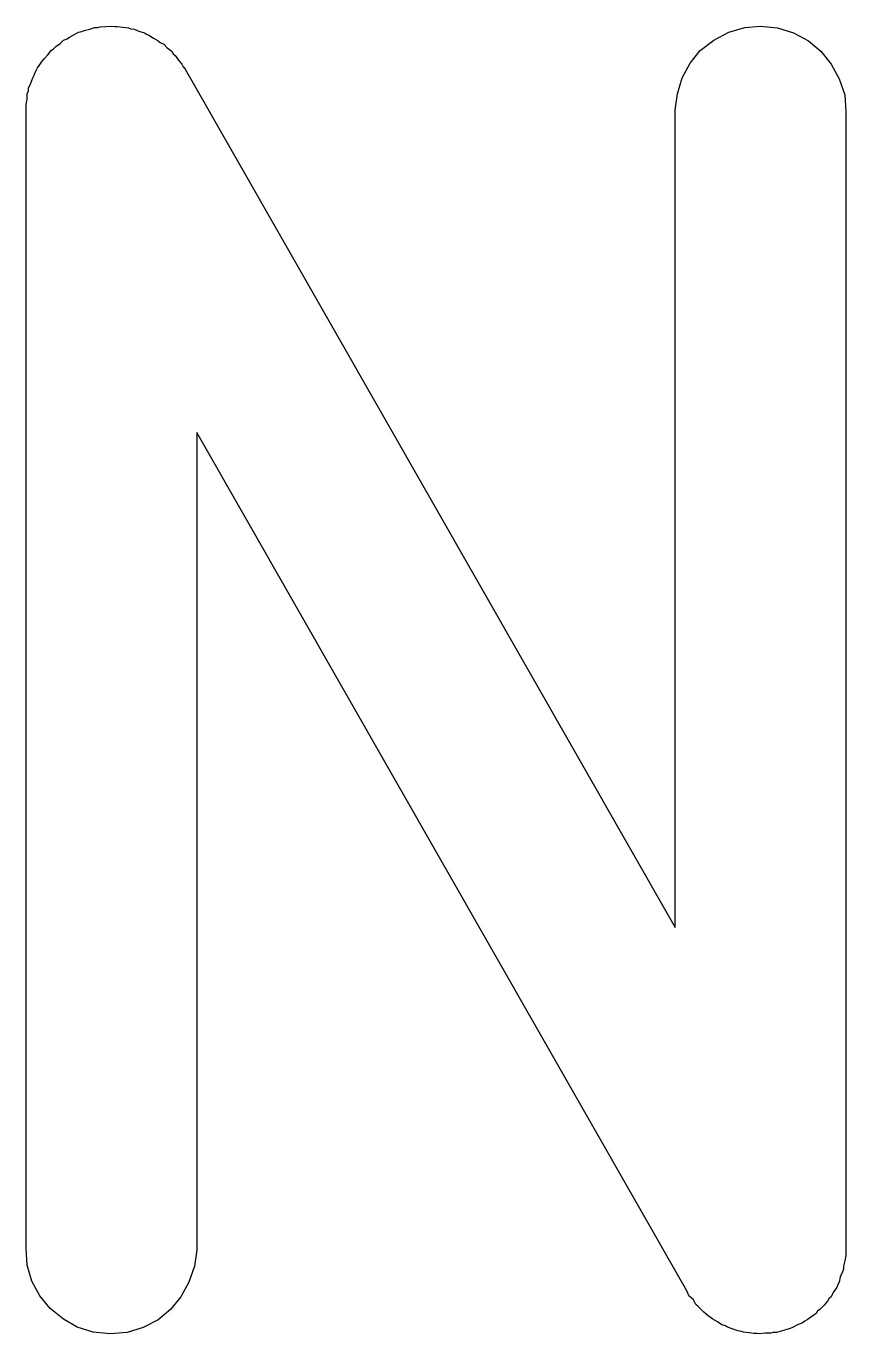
# Model space of a CAD drawing. Extents: x 85.9 to 143, y -98.7 to -64.8.
# Drawn here: x 128.362 to 129.083, y -80.017 to -78.867 of the extents above; entities that cross this region are included whole.
import ezdxf

# ---------------------------------------------------------------- set-up
doc = ezdxf.new("R2010")
doc.units = 0
doc.layers.add('BLACK', color=7, linetype='CONTINUOUS')

msp = doc.modelspace()

# ---------------------------------------------------------------- linework, layer by layer
at = {"layer": 'BLACK', "linetype": 'CONTINUOUS'}
for p, q in [((128.432, -78.8671), (128.437, -78.8667)), ((128.437, -78.8667), (128.44, -78.8669)), ((128.44, -78.8669), (128.442, -78.8669)), ((128.442, -78.8669), (128.447, -78.8677)), ((128.994, -78.868), (129.008, -78.8667)), ((129.008, -78.8667), (129.023, -78.8682)), ((128.395, -78.8789), (128.398, -78.8778)), ((128.398, -78.8778), (128.4, -78.8763)), ((128.4, -78.8763), (128.404, -78.8744)), ((128.404, -78.8744), (128.408, -78.8721)), ((128.408, -78.8721), (128.411, -78.8714)), ((128.411, -78.8714), (128.413, -78.8704)), ((128.413, -78.8704), (128.418, -78.8694)), ((128.418, -78.8694), (128.422, -78.868)), ((128.422, -78.868), (128.425, -78.8678)), ((128.425, -78.8678), (128.427, -78.8672)), ((128.427, -78.8672), (128.432, -78.8671)), ((128.447, -78.8677), (128.452, -78.8682)), ((128.452, -78.8682), (128.454, -78.869)), ((128.454, -78.869), (128.457, -78.8694)), ((128.457, -78.8694), (128.461, -78.8711)), ((128.461, -78.8711), (128.466, -78.8725)), ((128.466, -78.8725), (128.468, -78.8737)), ((128.468, -78.8737), (128.47, -78.8747)), ((128.47, -78.8747), (128.474, -78.8772)), ((128.474, -78.8772), (128.478, -78.8795)), ((128.967, -78.8789), (128.98, -78.8721)), ((128.98, -78.8721), (128.994, -78.868)), ((129.023, -78.8682), (129.037, -78.8725)), ((129.037, -78.8725), (129.05, -78.8795)), ((128.381, -78.8918), (128.384, -78.8881)), ((128.384, -78.8881), (128.386, -78.8865)), ((128.386, -78.8865), (128.388, -78.8847)), ((128.388, -78.8847), (128.392, -78.8819)), ((128.392, -78.8819), (128.395, -78.8789)), ((128.478, -78.8795), (128.48, -78.8811)), ((128.48, -78.8811), (128.483, -78.8825)), ((128.483, -78.8825), (128.486, -78.8858)), ((128.486, -78.8858), (128.49, -78.8888)), ((128.49, -78.8888), (128.491, -78.8908)), ((128.946, -78.8993), (128.955, -78.8881)), ((128.955, -78.8881), (128.967, -78.8789)), ((129.05, -78.8795), (129.061, -78.8888)), ((129.061, -78.8888), (129.07, -78.9002)), ((128.372, -78.9035), (128.375, -78.8993)), ((128.375, -78.8993), (128.376, -78.8974)), ((128.376, -78.8974), (128.378, -78.8952)), ((128.378, -78.8952), (128.381, -78.8918)), ((128.491, -78.8908), (128.493, -78.8925)), ((128.493, -78.8925), (128.496, -78.8965)), ((128.496, -78.8965), (128.499, -78.9002)), ((128.499, -78.9002), (128.5, -78.9024)), ((128.939, -78.9121), (128.946, -78.8993)), ((129.07, -78.9002), (129.077, -78.9131)), ((128.366, -78.9167), (128.368, -78.9121)), ((128.368, -78.9121), (128.369, -78.9099)), ((128.369, -78.9099), (128.37, -78.9076)), ((128.37, -78.9076), (128.372, -78.9035)), ((128.5, -78.9024), (128.502, -78.9045)), ((128.502, -78.9045), (128.933, -79.6593)), ((128.935, -78.9261), (128.939, -78.9121)), ((128.363, -78.9261), (128.364, -78.9237)), ((128.364, -78.9212), (128.366, -78.9167)), ((128.364, -78.9237), (128.364, -78.9212)), ((129.077, -78.9131), (129.082, -78.9271)), ((128.362, -78.9356), (128.363, -78.9309)), ((128.362, -78.9381), (128.362, -78.9356)), ((128.363, -78.9309), (128.363, -78.9261)), ((128.933, -78.9406), (128.935, -78.9261)), ((129.082, -78.9271), (129.083, -78.9417)), ((128.362, -78.9406), (128.362, -78.9381)), ((128.362, -78.9417), (128.362, -78.9406)), ((128.362, -79.9417), (128.362, -78.9417)), ((128.933, -78.9417), (128.933, -78.9406)), ((128.933, -79.6593), (128.933, -78.9417)), ((129.083, -78.9417), (129.083, -79.9417)), ((128.943, -79.9789), (128.512, -79.2241)), ((128.512, -79.2241), (128.512, -79.9417)), ((128.363, -79.9562), (128.362, -79.9417)), ((128.512, -79.9427), (128.51, -79.9573)), ((128.512, -79.9417), (128.512, -79.9427)), ((129.083, -79.9478), (129.082, -79.9525)), ((129.083, -79.9417), (129.083, -79.9427)), ((129.083, -79.9427), (129.083, -79.9452)), ((129.083, -79.9452), (129.083, -79.9478)), ((128.367, -79.9703), (128.363, -79.9562)), ((128.51, -79.9573), (128.505, -79.9712)), ((129.082, -79.9525), (129.081, -79.9573)), ((129.081, -79.9573), (129.081, -79.9597)), ((128.374, -79.9832), (128.367, -79.9703)), ((129.078, -79.9666), (129.077, -79.9712)), ((129.08, -79.9622), (129.078, -79.9666)), ((129.081, -79.9597), (129.08, -79.9622)), ((128.505, -79.9712), (128.498, -79.9841)), ((128.944, -79.981), (128.943, -79.9789)), ((128.945, -79.9832), (128.944, -79.981)), ((129.072, -79.9798), (129.07, -79.9841)), ((129.075, -79.9758), (129.072, -79.9798)), ((129.076, -79.9734), (129.075, -79.9758)), ((129.077, -79.9712), (129.076, -79.9734)), ((128.383, -79.9945), (128.374, -79.9832)), ((128.498, -79.9841), (128.489, -79.9953)), ((128.949, -79.9869), (128.945, -79.9832)), ((128.951, -79.9908), (128.949, -79.9869)), ((128.953, -79.9926), (128.951, -79.9908)), ((128.955, -79.9945), (128.953, -79.9926)), ((129.064, -79.9916), (129.06, -79.9953)), ((129.067, -79.9881), (129.064, -79.9916)), ((129.068, -79.986), (129.067, -79.9881)), ((129.07, -79.9841), (129.068, -79.986)), ((128.395, -80.0039), (128.383, -79.9945)), ((128.407, -80.0108), (128.395, -80.0039)), ((128.478, -80.0044), (128.465, -80.0112)), ((128.489, -79.9953), (128.478, -80.0044)), ((128.958, -79.9976), (128.955, -79.9945)), ((128.962, -80.0009), (128.958, -79.9976)), ((128.964, -80.0022), (128.962, -80.0009)), ((128.966, -80.0039), (128.964, -80.0022)), ((128.97, -80.0061), (128.966, -80.0039)), ((129.049, -80.0044), (129.047, -80.0056)), ((129.053, -80.0014), (129.049, -80.0044)), ((129.057, -79.9987), (129.053, -80.0014)), ((129.058, -79.9968), (129.057, -79.9987)), ((129.06, -79.9953), (129.058, -79.9968)), ((128.421, -80.0151), (128.407, -80.0108)), ((128.436, -80.0167), (128.421, -80.0151)), ((128.451, -80.0154), (128.436, -80.0167)), ((128.465, -80.0112), (128.451, -80.0154)), ((128.974, -80.0087), (128.97, -80.0061)), ((128.977, -80.0096), (128.974, -80.0087)), ((128.979, -80.0108), (128.977, -80.0096)), ((128.983, -80.0122), (128.979, -80.0108)), ((128.988, -80.014), (128.983, -80.0122)), ((128.99, -80.0144), (128.988, -80.014)), ((128.993, -80.0151), (128.99, -80.0144)), ((128.998, -80.0157), (128.993, -80.0151)), ((129.002, -80.0165), (128.998, -80.0157)), ((129.005, -80.0164), (129.002, -80.0165)), ((129.007, -80.0167), (129.005, -80.0164)), ((129.012, -80.0162), (129.007, -80.0167)), ((129.017, -80.0161), (129.012, -80.0162)), ((129.019, -80.0156), (129.017, -80.0161)), ((129.022, -80.0154), (129.019, -80.0156)), ((129.027, -80.014), (129.022, -80.0154)), ((129.031, -80.0129), (129.027, -80.014)), ((129.034, -80.0119), (129.031, -80.0129)), ((129.036, -80.0112), (129.034, -80.0119)), ((129.04, -80.009), (129.036, -80.0112)), ((129.045, -80.0071), (129.04, -80.009)), ((129.047, -80.0056), (129.045, -80.0071))]:
    msp.add_line(p, q, dxfattribs=at)

doc.saveas('drawing.dxf')
